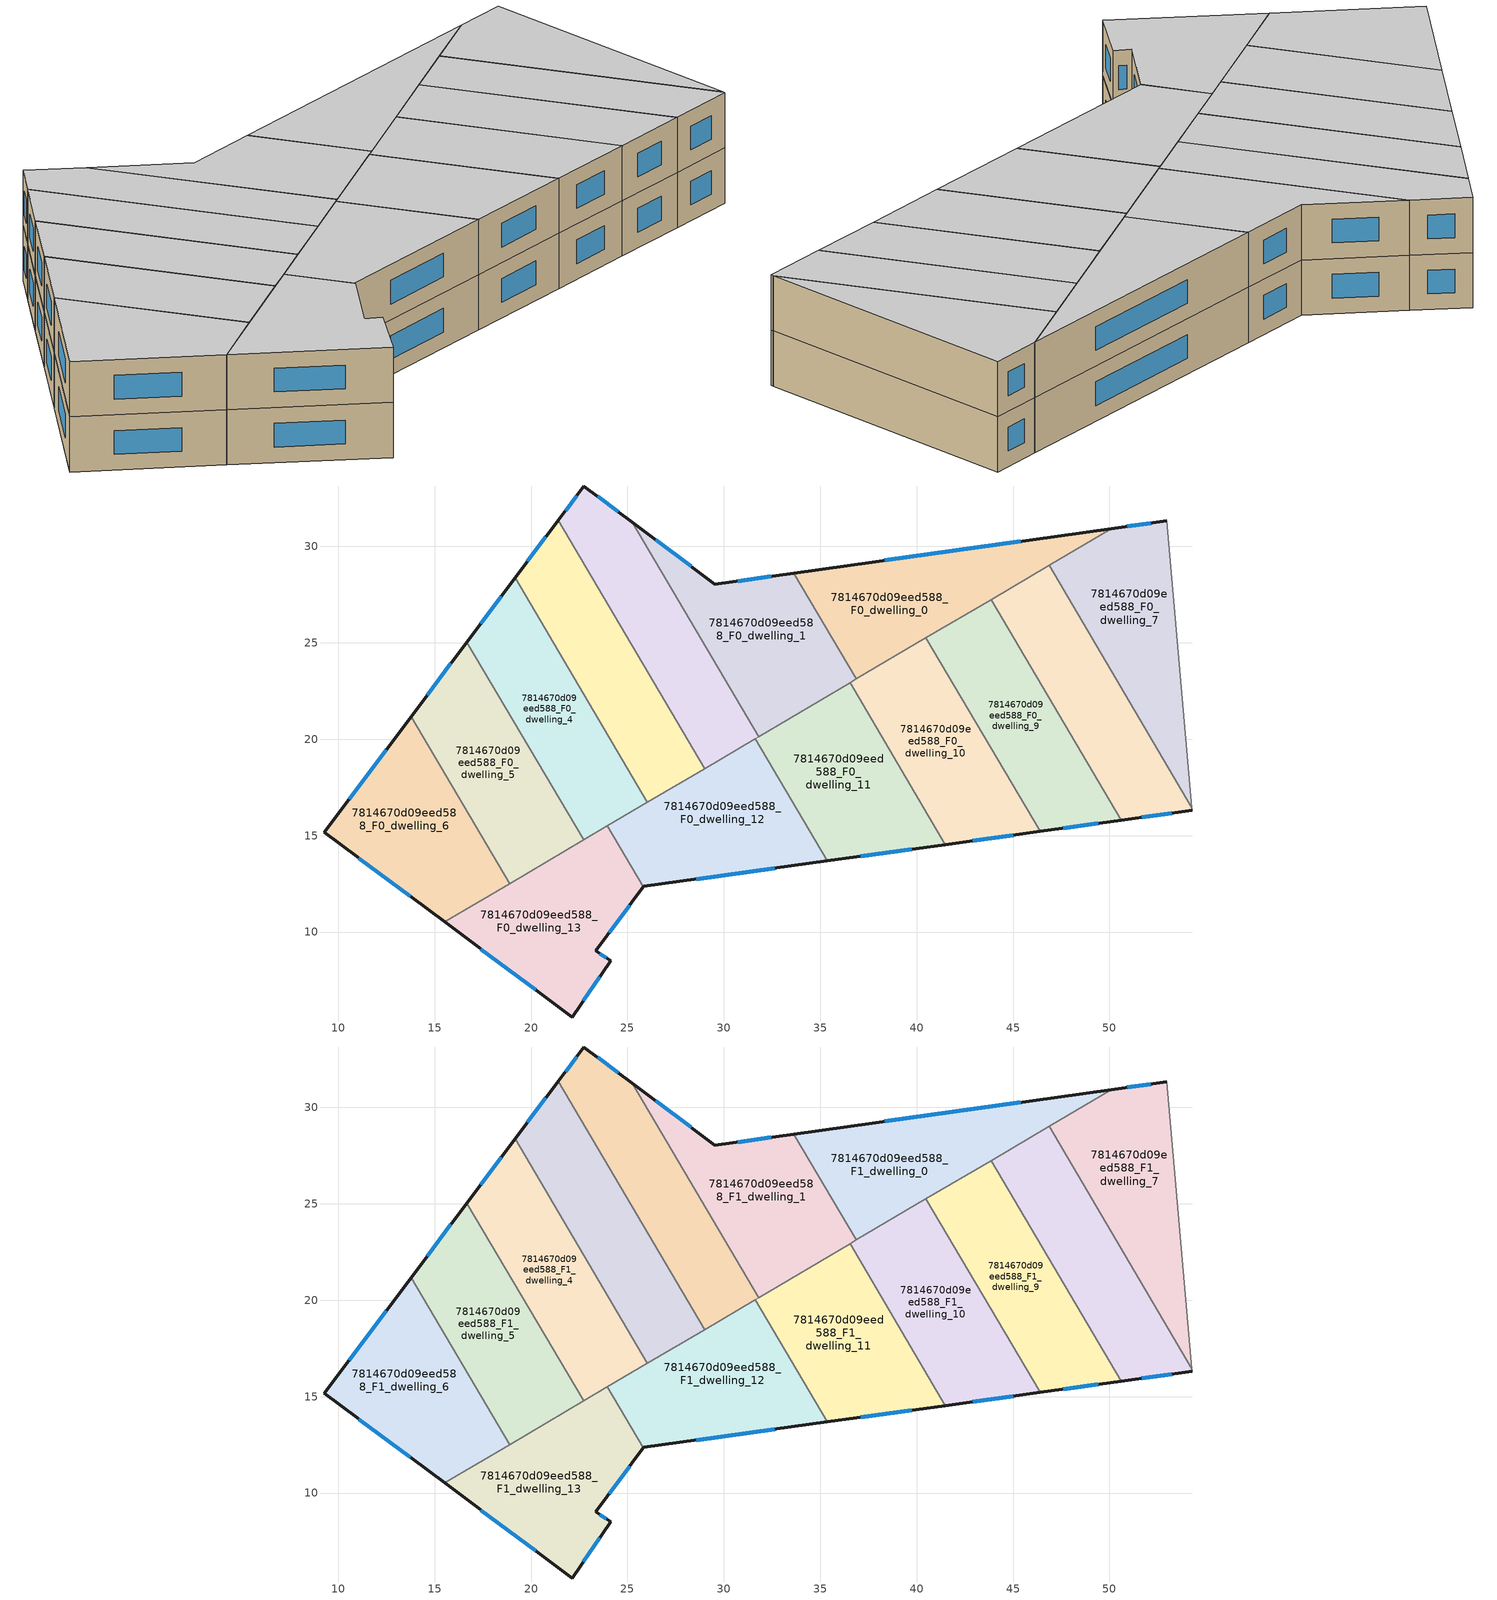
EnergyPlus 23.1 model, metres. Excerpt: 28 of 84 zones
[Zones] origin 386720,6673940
7814670d09eed588_F0_dwelling_0
 floor ground (EU_floor_Construction): 50.09,30.92 36.88,23.12 33.64,28.62 z0
 wall outside (EU_wall_Construction): 50.09,30.92 33.64,28.62 z0:3
 wall to 7814670d09eed588_F0_dwelling_1 (EU_wall_Construction): 33.64,28.62 36.88,23.12 z0:3
 wall to 7814670d09eed588_F0_dwelling_10 (EU_wall_Construction): 36.88,23.12 40.48,25.25 z0:3
 wall to 7814670d09eed588_F0_dwelling_7 (EU_wall_Construction): 46.87,29.02 50.09,30.92 z0:3
 wall to 7814670d09eed588_F0_dwelling_8 (EU_wall_Construction): 43.86,27.25 46.87,29.02 z0:3
 wall to 7814670d09eed588_F0_dwelling_9 (EU_wall_Construction): 40.48,25.25 43.86,27.25 z0:3
 window (EU_Window_Construction): 45.39,30.26 38.34,29.27 z0.86:2.14
7814670d09eed588_F0_dwelling_1
 floor ground (EU_floor_Construction): 33.64,28.62 36.88,23.12 31.81,20.14 25.25,31.25 29.54,28.04 z0
 wall outside (EU_wall_Construction): 33.64,28.62 29.54,28.04 25.25,31.25 z0:3
 wall to 7814670d09eed588_F0_dwelling_2 (EU_wall_Construction): 25.25,31.25 31.81,20.14 z0:3
 wall to 7814670d09eed588_F0_dwelling_11 (EU_wall_Construction): 31.81,20.14 36.54,22.93 z0:3
 wall to 7814670d09eed588_F0_dwelling_10 (EU_wall_Construction): 36.55,22.93 36.88,23.12 z0:3
 window (EU_Window_Construction): 28.32,28.96 26.48,30.34 / 32.47,28.45 30.71,28.21 z0.86:2.14
7814670d09eed588_F0_dwelling_10
 floor ground (EU_floor_Construction): 40.48,25.25 46.4,15.22 41.49,14.54 36.54,22.93 z0
 wall outside (EU_wall_Construction): 41.49,14.54 46.4,15.22 z0:3
 wall to 7814670d09eed588_F0_dwelling_11 (EU_wall_Construction): 36.54,22.93 41.49,14.54 z0:3
 wall to 7814670d09eed588_F0_dwelling_9 (EU_wall_Construction): 46.4,15.22 40.48,25.25 z0:3
 window (EU_Window_Construction): 42.9,14.73 45,15.02 z0.86:2.14
7814670d09eed588_F0_dwelling_11
 floor ground (EU_floor_Construction): 36.54,22.93 41.49,14.54 35.36,13.69 31.62,20.02 z0
 wall outside (EU_wall_Construction): 35.36,13.69 41.49,14.54 z0:3
 wall to 7814670d09eed588_F0_dwelling_12 (EU_wall_Construction): 31.62,20.02 35.36,13.69 z0:3
 wall to 7814670d09eed588_F0_dwelling_2 (EU_wall_Construction): 31.81,20.14 31.62,20.02 z0:3
 window (EU_Window_Construction): 37.11,13.93 39.74,14.3 z0.86:2.14
7814670d09eed588_F0_dwelling_12
 floor ground (EU_floor_Construction): 31.62,20.02 35.36,13.69 25.86,12.37 25.83,12.34 23.96,15.51 z0
 wall outside (EU_wall_Construction): 25.83,12.34 25.86,12.37 35.36,13.69 z0:3
 wall to 7814670d09eed588_F0_dwelling_13 (EU_wall_Construction): 23.96,15.51 25.83,12.34 z0:3
 wall to 7814670d09eed588_F0_dwelling_3 (EU_wall_Construction): 29,18.48 26.04,16.73 z0:3
 wall to 7814670d09eed588_F0_dwelling_2 (EU_wall_Construction): 31.62,20.02 29,18.48 z0:3
 wall to 7814670d09eed588_F0_dwelling_4 (EU_wall_Construction): 26.04,16.73 23.96,15.51 z0:3
 window (EU_Window_Construction): 28.57,12.75 32.64,13.31 z0.86:2.14
7814670d09eed588_F0_dwelling_13
 floor ground (EU_floor_Construction): 23.96,15.51 25.83,12.34 23.35,9.02 24.13,8.52 22.14,5.59 15.51,10.52 z0
 wall outside (EU_wall_Construction): 15.51,10.52 22.14,5.59 24.13,8.52 23.35,9.02 25.83,12.34 z0:3
 wall to 7814670d09eed588_F0_dwelling_5 (EU_wall_Construction): 22.73,14.78 18.89,12.52 z0:3
 wall to 7814670d09eed588_F0_dwelling_6 (EU_wall_Construction): 18.89,12.52 15.51,10.52 z0:3
 wall to 7814670d09eed588_F0_dwelling_4 (EU_wall_Construction): 23.96,15.51 22.73,14.78 z0:3
 window (EU_Window_Construction): 24.06,9.97 25.12,11.39 / 23.91,8.66 23.57,8.88 / 22.71,6.43 23.56,7.69 / 17.41,9.11 20.24,7 z0.86:2.14
7814670d09eed588_F0_dwelling_2
 floor ground (EU_floor_Construction): 25.25,31.25 31.81,20.14 29,18.48 21.41,31.35 22.74,33.13 z0
 wall outside (EU_wall_Construction): 25.25,31.25 22.74,33.13 21.41,31.35 z0:3
 wall to 7814670d09eed588_F0_dwelling_3 (EU_wall_Construction): 21.41,31.35 29,18.48 z0:3
 window (EU_Window_Construction): 22.36,32.62 21.79,31.86 / 24.53,31.79 23.46,32.6 z0.86:2.14
7814670d09eed588_F0_dwelling_3
 floor ground (EU_floor_Construction): 21.41,31.35 29,18.48 26.04,16.73 19.17,28.37 z0
 wall outside (EU_wall_Construction): 21.41,31.35 19.17,28.37 z0:3
 wall to 7814670d09eed588_F0_dwelling_4 (EU_wall_Construction): 19.17,28.37 26.04,16.73 z0:3
 window (EU_Window_Construction): 20.77,30.5 19.81,29.22 z0.86:2.14
7814670d09eed588_F0_dwelling_4
 floor ground (EU_floor_Construction): 19.17,28.37 26.04,16.73 22.73,14.78 16.68,25.04 z0
 wall outside (EU_wall_Construction): 19.17,28.37 16.68,25.04 z0:3
 wall to 7814670d09eed588_F0_dwelling_5 (EU_wall_Construction): 16.68,25.04 22.73,14.78 z0:3
 window (EU_Window_Construction): 18.46,27.42 17.39,25.99 z0.86:2.14
7814670d09eed588_F0_dwelling_5
 floor ground (EU_floor_Construction): 16.68,25.04 22.73,14.78 18.89,12.52 13.78,21.18 z0
 wall outside (EU_wall_Construction): 16.68,25.04 13.78,21.18 z0:3
 wall to 7814670d09eed588_F0_dwelling_6 (EU_wall_Construction): 13.78,21.18 18.89,12.52 z0:3
 window (EU_Window_Construction): 15.85,23.93 14.61,22.28 z0.86:2.14
7814670d09eed588_F0_dwelling_6
 floor ground (EU_floor_Construction): 13.78,21.18 18.89,12.52 15.51,10.52 9.28,15.17 z0
 wall outside (EU_wall_Construction): 13.78,21.18 9.28,15.17 15.51,10.52 z0:3
 window (EU_Window_Construction): 11.06,13.84 13.73,11.85 / 12.5,19.46 10.57,16.88 z0.86:2.14
7814670d09eed588_F0_dwelling_7
 floor ground (EU_floor_Construction): 52.96,31.32 54.28,16.45 46.87,29.02 50.09,30.92 z0
 wall outside (EU_wall_Construction): 52.96,31.32 50.09,30.92 z0:3
 wall to 7814670d09eed588_F0_dwelling_8 (EU_wall_Construction): 46.87,29.02 54.28,16.45 z0:3
 wall adiabatic (EU_wall_Construction): 54.28,16.45 52.96,31.32 z0:3
 window (EU_Window_Construction): 52.14,31.21 50.91,31.04 z0.86:2.14
7814670d09eed588_F0_dwelling_8
 floor ground (EU_floor_Construction): 46.87,29.02 54.28,16.45 54.29,16.31 50.61,15.8 43.86,27.25 z0
 wall outside (EU_wall_Construction): 50.61,15.8 54.29,16.31 z0:3
 wall to 7814670d09eed588_F0_dwelling_9 (EU_wall_Construction): 43.86,27.25 50.61,15.8 z0:3
 wall adiabatic (EU_wall_Construction): 54.29,16.31 54.28,16.45 z0:3
 window (EU_Window_Construction): 51.66,15.95 53.24,16.17 z0.86:2.14
7814670d09eed588_F0_dwelling_9
 floor ground (EU_floor_Construction): 43.86,27.25 50.61,15.8 46.4,15.22 40.48,25.25 z0
 wall outside (EU_wall_Construction): 46.4,15.22 50.61,15.8 z0:3
 window (EU_Window_Construction): 47.6,15.39 49.41,15.64 z0.86:2.14
7814670d09eed588_F1_dwelling_0
 floor to 7814670d09eed588_F0_dwelling_0 (EU_floor_Construction): 50.09,30.92 36.88,23.12 33.64,28.62 z3
 wall outside (EU_wall_Construction): 50.09,30.92 33.64,28.62 z3:6
 wall to 7814670d09eed588_F1_dwelling_1 (EU_wall_Construction): 33.64,28.62 36.88,23.12 z3:6
 wall to 7814670d09eed588_F1_dwelling_10 (EU_wall_Construction): 36.88,23.12 40.48,25.25 z3:6
 wall to 7814670d09eed588_F1_dwelling_7 (EU_wall_Construction): 46.87,29.02 50.09,30.92 z3:6
 wall to 7814670d09eed588_F1_dwelling_8 (EU_wall_Construction): 43.86,27.25 46.87,29.02 z3:6
 wall to 7814670d09eed588_F1_dwelling_9 (EU_wall_Construction): 40.48,25.25 43.86,27.25 z3:6
 window (EU_Window_Construction): 45.39,30.26 38.34,29.27 z3.86:5.14
 ceiling to 7814670d09eed588_F2_dwelling_0 (EU_floor_Construction): 50.09,30.92 33.64,28.62 36.88,23.12 z6
7814670d09eed588_F1_dwelling_1
 floor to 7814670d09eed588_F0_dwelling_1 (EU_floor_Construction): 33.64,28.62 36.88,23.12 31.81,20.14 25.25,31.25 29.54,28.04 z3
 wall outside (EU_wall_Construction): 33.64,28.62 29.54,28.04 25.25,31.25 z3:6
 wall to 7814670d09eed588_F1_dwelling_2 (EU_wall_Construction): 25.25,31.25 31.81,20.14 z3:6
 wall to 7814670d09eed588_F1_dwelling_11 (EU_wall_Construction): 31.81,20.14 36.54,22.93 z3:6
 wall to 7814670d09eed588_F1_dwelling_10 (EU_wall_Construction): 36.55,22.93 36.88,23.12 z3:6
 window (EU_Window_Construction): 28.32,28.96 26.48,30.34 / 32.47,28.45 30.71,28.21 z3.86:5.14
 ceiling to 7814670d09eed588_F2_dwelling_1 (EU_floor_Construction): 36.88,23.12 33.64,28.62 29.54,28.04 25.25,31.25 31.81,20.14 z6
7814670d09eed588_F1_dwelling_10
 floor to 7814670d09eed588_F0_dwelling_10 (EU_floor_Construction): 40.48,25.25 46.4,15.22 41.49,14.54 36.54,22.93 z3
 wall outside (EU_wall_Construction): 41.49,14.54 46.4,15.22 z3:6
 wall to 7814670d09eed588_F1_dwelling_11 (EU_wall_Construction): 36.54,22.93 41.49,14.54 z3:6
 wall to 7814670d09eed588_F1_dwelling_9 (EU_wall_Construction): 46.4,15.22 40.48,25.25 z3:6
 window (EU_Window_Construction): 42.9,14.73 45,15.02 z3.86:5.14
 ceiling to 7814670d09eed588_F2_dwelling_10 (EU_floor_Construction): 46.4,15.22 40.48,25.25 36.54,22.93 41.49,14.54 z6
7814670d09eed588_F1_dwelling_11
 floor to 7814670d09eed588_F0_dwelling_11 (EU_floor_Construction): 36.54,22.93 41.49,14.54 35.36,13.69 31.62,20.02 z3
 wall outside (EU_wall_Construction): 35.36,13.69 41.49,14.54 z3:6
 wall to 7814670d09eed588_F1_dwelling_12 (EU_wall_Construction): 31.62,20.02 35.36,13.69 z3:6
 wall to 7814670d09eed588_F1_dwelling_2 (EU_wall_Construction): 31.81,20.14 31.62,20.02 z3:6
 window (EU_Window_Construction): 37.11,13.93 39.74,14.3 z3.86:5.14
 ceiling to 7814670d09eed588_F2_dwelling_11 (EU_floor_Construction): 41.49,14.54 36.54,22.93 31.62,20.02 35.36,13.69 z6
7814670d09eed588_F1_dwelling_12
 floor to 7814670d09eed588_F0_dwelling_12 (EU_floor_Construction): 31.62,20.02 35.36,13.69 25.86,12.37 25.83,12.34 23.96,15.51 z3
 wall outside (EU_wall_Construction): 25.83,12.34 25.86,12.37 35.36,13.69 z3:6
 wall to 7814670d09eed588_F1_dwelling_13 (EU_wall_Construction): 23.96,15.51 25.83,12.34 z3:6
 wall to 7814670d09eed588_F1_dwelling_3 (EU_wall_Construction): 29,18.48 26.04,16.73 z3:6
 wall to 7814670d09eed588_F1_dwelling_2 (EU_wall_Construction): 31.62,20.02 29,18.48 z3:6
 wall to 7814670d09eed588_F1_dwelling_4 (EU_wall_Construction): 26.04,16.73 23.96,15.51 z3:6
 window (EU_Window_Construction): 28.57,12.75 32.64,13.31 z3.86:5.14
 ceiling to 7814670d09eed588_F2_dwelling_12 (EU_floor_Construction): 35.36,13.69 31.62,20.02 23.96,15.51 25.83,12.34 25.86,12.37 z6
7814670d09eed588_F1_dwelling_13
 floor to 7814670d09eed588_F0_dwelling_13 (EU_floor_Construction): 23.96,15.51 25.83,12.34 23.35,9.02 24.13,8.52 22.14,5.59 15.51,10.52 z3
 wall outside (EU_wall_Construction): 15.51,10.52 22.14,5.59 24.13,8.52 23.35,9.02 25.83,12.34 z3:6
 wall to 7814670d09eed588_F1_dwelling_5 (EU_wall_Construction): 22.73,14.78 18.89,12.52 z3:6
 wall to 7814670d09eed588_F1_dwelling_6 (EU_wall_Construction): 18.89,12.52 15.51,10.52 z3:6
 wall to 7814670d09eed588_F1_dwelling_4 (EU_wall_Construction): 23.96,15.51 22.73,14.78 z3:6
 window (EU_Window_Construction): 24.06,9.97 25.12,11.39 / 23.91,8.66 23.57,8.88 / 22.71,6.43 23.56,7.69 / 17.41,9.11 20.24,7 z3.86:5.14
 ceiling to 7814670d09eed588_F2_dwelling_13 (EU_floor_Construction): 24.13,8.52 23.35,9.02 25.83,12.34 23.96,15.51 15.51,10.52 22.14,5.59 z6
7814670d09eed588_F1_dwelling_2
 floor to 7814670d09eed588_F0_dwelling_2 (EU_floor_Construction): 25.25,31.25 31.81,20.14 29,18.48 21.41,31.35 22.74,33.13 z3
 wall outside (EU_wall_Construction): 25.25,31.25 22.74,33.13 21.41,31.35 z3:6
 wall to 7814670d09eed588_F1_dwelling_3 (EU_wall_Construction): 21.41,31.35 29,18.48 z3:6
 window (EU_Window_Construction): 22.36,32.62 21.79,31.86 / 24.53,31.79 23.46,32.6 z3.86:5.14
 ceiling to 7814670d09eed588_F2_dwelling_2 (EU_floor_Construction): 31.81,20.14 25.25,31.25 22.74,33.13 21.41,31.35 29,18.48 z6
7814670d09eed588_F1_dwelling_3
 floor to 7814670d09eed588_F0_dwelling_3 (EU_floor_Construction): 21.41,31.35 29,18.48 26.04,16.73 19.17,28.37 z3
 wall outside (EU_wall_Construction): 21.41,31.35 19.17,28.37 z3:6
 wall to 7814670d09eed588_F1_dwelling_4 (EU_wall_Construction): 19.17,28.37 26.04,16.73 z3:6
 window (EU_Window_Construction): 20.77,30.5 19.81,29.22 z3.86:5.14
 ceiling to 7814670d09eed588_F2_dwelling_3 (EU_floor_Construction): 29,18.48 21.41,31.35 19.17,28.37 26.04,16.73 z6
7814670d09eed588_F1_dwelling_4
 floor to 7814670d09eed588_F0_dwelling_4 (EU_floor_Construction): 19.17,28.37 26.04,16.73 22.73,14.78 16.68,25.04 z3
 wall outside (EU_wall_Construction): 19.17,28.37 16.68,25.04 z3:6
 wall to 7814670d09eed588_F1_dwelling_5 (EU_wall_Construction): 16.68,25.04 22.73,14.78 z3:6
 window (EU_Window_Construction): 18.46,27.42 17.39,25.99 z3.86:5.14
 ceiling to 7814670d09eed588_F2_dwelling_4 (EU_floor_Construction): 26.04,16.73 19.17,28.37 16.68,25.04 22.73,14.78 z6
7814670d09eed588_F1_dwelling_5
 floor to 7814670d09eed588_F0_dwelling_5 (EU_floor_Construction): 16.68,25.04 22.73,14.78 18.89,12.52 13.78,21.18 z3
 wall outside (EU_wall_Construction): 16.68,25.04 13.78,21.18 z3:6
 wall to 7814670d09eed588_F1_dwelling_6 (EU_wall_Construction): 13.78,21.18 18.89,12.52 z3:6
 window (EU_Window_Construction): 15.85,23.93 14.61,22.28 z3.86:5.14
 ceiling to 7814670d09eed588_F2_dwelling_5 (EU_floor_Construction): 22.73,14.78 16.68,25.04 13.78,21.18 18.89,12.52 z6
7814670d09eed588_F1_dwelling_6
 floor to 7814670d09eed588_F0_dwelling_6 (EU_floor_Construction): 13.78,21.18 18.89,12.52 15.51,10.52 9.28,15.17 z3
 wall outside (EU_wall_Construction): 13.78,21.18 9.28,15.17 15.51,10.52 z3:6
 window (EU_Window_Construction): 11.06,13.84 13.73,11.85 / 12.5,19.46 10.57,16.88 z3.86:5.14
 ceiling to 7814670d09eed588_F2_dwelling_6 (EU_floor_Construction): 18.89,12.52 13.78,21.18 9.28,15.17 15.51,10.52 z6
7814670d09eed588_F1_dwelling_7
 floor to 7814670d09eed588_F0_dwelling_7 (EU_floor_Construction): 52.96,31.32 54.28,16.45 46.87,29.02 50.09,30.92 z3
 wall outside (EU_wall_Construction): 52.96,31.32 50.09,30.92 z3:6
 wall to 7814670d09eed588_F1_dwelling_8 (EU_wall_Construction): 46.87,29.02 54.28,16.45 z3:6
 wall adiabatic (EU_wall_Construction): 54.28,16.45 52.96,31.32 z3:6
 window (EU_Window_Construction): 52.14,31.21 50.91,31.04 z3.86:5.14
 ceiling to 7814670d09eed588_F2_dwelling_7 (EU_floor_Construction): 54.28,16.45 52.96,31.32 50.09,30.92 46.87,29.02 z6
7814670d09eed588_F1_dwelling_8
 floor to 7814670d09eed588_F0_dwelling_8 (EU_floor_Construction): 46.87,29.02 54.28,16.45 54.29,16.31 50.61,15.8 43.86,27.25 z3
 wall outside (EU_wall_Construction): 50.61,15.8 54.29,16.31 z3:6
 wall to 7814670d09eed588_F1_dwelling_9 (EU_wall_Construction): 43.86,27.25 50.61,15.8 z3:6
 wall adiabatic (EU_wall_Construction): 54.29,16.31 54.28,16.45 z3:6
 window (EU_Window_Construction): 51.66,15.95 53.24,16.17 z3.86:5.14
 ceiling to 7814670d09eed588_F2_dwelling_8 (EU_floor_Construction): 54.29,16.31 54.28,16.45 46.87,29.02 43.86,27.25 50.61,15.8 z6
7814670d09eed588_F1_dwelling_9
 floor to 7814670d09eed588_F0_dwelling_9 (EU_floor_Construction): 43.86,27.25 50.61,15.8 46.4,15.22 40.48,25.25 z3
 wall outside (EU_wall_Construction): 46.4,15.22 50.61,15.8 z3:6
 window (EU_Window_Construction): 47.6,15.39 49.41,15.64 z3.86:5.14
 ceiling to 7814670d09eed588_F2_dwelling_9 (EU_floor_Construction): 50.61,15.8 43.86,27.25 40.48,25.25 46.4,15.22 z6
[Building]
EU S2 Campaign: North Axis=0; Terrain=City; Solar Distribution=FullExterior
[Site:Location]
Helsinki-Vantaa.AP: Latitude=60.317; Longitude=24.963; Time Zone=2; Elevation=54.6
[SizingPeriod:WeatherFileDays]
AnnualSizingPeriod: Begin Month=1; Begin Day of Month=1; End Month=12; End Day of Month=31; Day of Week for Start Day=Monday; Use Weather File Daylight Saving Period=No; Use Weather File Rain and Snow Indicators=No
[MATERIAL]
EU_InternalMass_Material: Roughness=MediumRough; Thickness=0.1; Conductivity=1; Density=1800; Specific Heat=900; Thermal Absorptance=0.9; Solar Absorptance=0.7; Visible Absorptance=0.7
[MATERIAL:NOMASS] Roughness=MediumRough; Thermal Absorptance=0.9; Solar Absorptance=0.7; Visible Absorptance=0.7
Name | Thermal Resistance
EU_wall_NoMass | 1.10183
EU_floor_NoMass | 1.70606
[WINDOWMATERIAL:SIMPLEGLAZINGSYSTEM]
EU_Window_SimpleGlazing: UFactor=3.11035; Solar Heat Gain Coefficient=0.8; Visible Transmittance=0.8
[CONSTRUCTION]
EU_wall_Construction: EU_wall_NoMass
EU_floor_Construction: EU_floor_NoMass
EU_Window_Construction: EU_Window_SimpleGlazing
EU_InternalMass_Construction: EU_InternalMass_Material
[ZONE] Type=1; Multiplier=1; Ceiling Height=autocalculate; Floor Area=autocalculate; Part of Total Floor Area=Yes
Name | Volume
7814670d09eed588_F0_dwelling_0; 7814670d09eed588_F1_dwelling_0; 7814670d09eed588_F0_dwelling_3; 7814670d09eed588_F1_dwelling_3; 7814670d09eed588_F0_dwelling_7; 7814670d09eed588_F1_dwelling_7; 7814670d09eed588_F0_dwelling_9; 7814670d09eed588_F1_dwelling_9 | 146.71
7814670d09eed588_F0_dwelling_1; 7814670d09eed588_F1_dwelling_1 | 146.712
7814670d09eed588_F0_dwelling_10; 7814670d09eed588_F1_dwelling_10 | 146.72
7814670d09eed588_F0_dwelling_11; 7814670d09eed588_F1_dwelling_11; 7814670d09eed588_F0_dwelling_12; 7814670d09eed588_F1_dwelling_12 | 146.706
7814670d09eed588_F0_dwelling_13; 7814670d09eed588_F1_dwelling_13 | 146.698
7814670d09eed588_F0_dwelling_2; 7814670d09eed588_F1_dwelling_2 | 146.734
7814670d09eed588_F0_dwelling_4; 7814670d09eed588_F1_dwelling_4 | 146.689
7814670d09eed588_F0_dwelling_5; 7814670d09eed588_F1_dwelling_5 | 146.711
7814670d09eed588_F0_dwelling_6; 7814670d09eed588_F1_dwelling_6 | 146.733
7814670d09eed588_F0_dwelling_8; 7814670d09eed588_F1_dwelling_8 | 146.687
[INTERNALMASS] Construction=EU_InternalMass_Construction
Name | Zone or ZoneList | Surface Area
7814670d09eed588_F0_dwelling_0_EU_InternalMass | 7814670d09eed588_F0_dwelling_0 | 48.9035
7814670d09eed588_F0_dwelling_1_EU_InternalMass | 7814670d09eed588_F0_dwelling_1 | 48.9041
7814670d09eed588_F0_dwelling_2_EU_InternalMass | 7814670d09eed588_F0_dwelling_2 | 48.9112
7814670d09eed588_F0_dwelling_3_EU_InternalMass | 7814670d09eed588_F0_dwelling_3 | 48.9034
7814670d09eed588_F0_dwelling_4_EU_InternalMass | 7814670d09eed588_F0_dwelling_4 | 48.8963
7814670d09eed588_F0_dwelling_5_EU_InternalMass | 7814670d09eed588_F0_dwelling_5 | 48.9037
7814670d09eed588_F0_dwelling_6_EU_InternalMass | 7814670d09eed588_F0_dwelling_6 | 48.9109
7814670d09eed588_F0_dwelling_7_EU_InternalMass | 7814670d09eed588_F0_dwelling_7 | 48.9032
7814670d09eed588_F0_dwelling_8_EU_InternalMass | 7814670d09eed588_F0_dwelling_8 | 48.8957
7814670d09eed588_F0_dwelling_9_EU_InternalMass | 7814670d09eed588_F0_dwelling_9 | 48.9032
7814670d09eed588_F0_dwelling_10_EU_InternalMass | 7814670d09eed588_F0_dwelling_10 | 48.9065
7814670d09eed588_F0_dwelling_11_EU_InternalMass | 7814670d09eed588_F0_dwelling_11 | 48.9019
7814670d09eed588_F0_dwelling_12_EU_InternalMass | 7814670d09eed588_F0_dwelling_12 | 48.9023
7814670d09eed588_F0_dwelling_13_EU_InternalMass | 7814670d09eed588_F0_dwelling_13 | 48.8988
7814670d09eed588_F1_dwelling_0_EU_InternalMass | 7814670d09eed588_F1_dwelling_0 | 48.9035
7814670d09eed588_F1_dwelling_1_EU_InternalMass | 7814670d09eed588_F1_dwelling_1 | 48.9041
7814670d09eed588_F1_dwelling_2_EU_InternalMass | 7814670d09eed588_F1_dwelling_2 | 48.9112
7814670d09eed588_F1_dwelling_3_EU_InternalMass | 7814670d09eed588_F1_dwelling_3 | 48.9034
7814670d09eed588_F1_dwelling_4_EU_InternalMass | 7814670d09eed588_F1_dwelling_4 | 48.8963
7814670d09eed588_F1_dwelling_5_EU_InternalMass | 7814670d09eed588_F1_dwelling_5 | 48.9037
7814670d09eed588_F1_dwelling_6_EU_InternalMass | 7814670d09eed588_F1_dwelling_6 | 48.9109
7814670d09eed588_F1_dwelling_7_EU_InternalMass | 7814670d09eed588_F1_dwelling_7 | 48.9032
7814670d09eed588_F1_dwelling_8_EU_InternalMass | 7814670d09eed588_F1_dwelling_8 | 48.8957
7814670d09eed588_F1_dwelling_9_EU_InternalMass | 7814670d09eed588_F1_dwelling_9 | 48.9032
7814670d09eed588_F1_dwelling_10_EU_InternalMass | 7814670d09eed588_F1_dwelling_10 | 48.9065
7814670d09eed588_F1_dwelling_11_EU_InternalMass | 7814670d09eed588_F1_dwelling_11 | 48.9019
7814670d09eed588_F1_dwelling_12_EU_InternalMass | 7814670d09eed588_F1_dwelling_12 | 48.9023
7814670d09eed588_F1_dwelling_13_EU_InternalMass | 7814670d09eed588_F1_dwelling_13 | 48.8988
[OTHEREQUIPMENT] Fuel Type=Electricity; Design Level Calculation Method=Watts/Area; Power per Zone Floor Area=1; Fraction Latent=0; Fraction Radiant=0; Fraction Lost=0; Carbon Dioxide Generation Rate=0; EndUse Subcategory=EU_Step8_InternalGains
Name | Zone or ZoneList or Space or SpaceList | Schedule
EU_Step8_InternalGain_7814670d09eed588_F0_dwelling_0_f000 | 7814670d09eed588_F0_dwelling_0 | EU_Step8_GainSchedule_7814670d09eed588_F0_dwelling_0_f000
EU_Step8_InternalGain_7814670d09eed588_F0_dwelling_1_f000 | 7814670d09eed588_F0_dwelling_1 | EU_Step8_GainSchedule_7814670d09eed588_F0_dwelling_1_f000
EU_Step8_InternalGain_7814670d09eed588_F0_dwelling_2_f000 | 7814670d09eed588_F0_dwelling_2 | EU_Step8_GainSchedule_7814670d09eed588_F0_dwelling_2_f000
EU_Step8_InternalGain_7814670d09eed588_F0_dwelling_3_f000 | 7814670d09eed588_F0_dwelling_3 | EU_Step8_GainSchedule_7814670d09eed588_F0_dwelling_3_f000
EU_Step8_InternalGain_7814670d09eed588_F0_dwelling_4_f000 | 7814670d09eed588_F0_dwelling_4 | EU_Step8_GainSchedule_7814670d09eed588_F0_dwelling_4_f000
EU_Step8_InternalGain_7814670d09eed588_F0_dwelling_5_f000 | 7814670d09eed588_F0_dwelling_5 | EU_Step8_GainSchedule_7814670d09eed588_F0_dwelling_5_f000
EU_Step8_InternalGain_7814670d09eed588_F0_dwelling_6_f000 | 7814670d09eed588_F0_dwelling_6 | EU_Step8_GainSchedule_7814670d09eed588_F0_dwelling_6_f000
EU_Step8_InternalGain_7814670d09eed588_F0_dwelling_7_f000 | 7814670d09eed588_F0_dwelling_7 | EU_Step8_GainSchedule_7814670d09eed588_F0_dwelling_7_f000
EU_Step8_InternalGain_7814670d09eed588_F0_dwelling_8_f000 | 7814670d09eed588_F0_dwelling_8 | EU_Step8_GainSchedule_7814670d09eed588_F0_dwelling_8_f000
EU_Step8_InternalGain_7814670d09eed588_F0_dwelling_9_f000 | 7814670d09eed588_F0_dwelling_9 | EU_Step8_GainSchedule_7814670d09eed588_F0_dwelling_9_f000
EU_Step8_InternalGain_7814670d09eed588_F0_dwelling_10_f000 | 7814670d09eed588_F0_dwelling_10 | EU_Step8_GainSchedule_7814670d09eed588_F0_dwelling_10_f000
EU_Step8_InternalGain_7814670d09eed588_F0_dwelling_11_f000 | 7814670d09eed588_F0_dwelling_11 | EU_Step8_GainSchedule_7814670d09eed588_F0_dwelling_11_f000
EU_Step8_InternalGain_7814670d09eed588_F0_dwelling_12_f000 | 7814670d09eed588_F0_dwelling_12 | EU_Step8_GainSchedule_7814670d09eed588_F0_dwelling_12_f000
EU_Step8_InternalGain_7814670d09eed588_F0_dwelling_13_f000 | 7814670d09eed588_F0_dwelling_13 | EU_Step8_GainSchedule_7814670d09eed588_F0_dwelling_13_f000
EU_Step8_InternalGain_7814670d09eed588_F1_dwelling_0_f000 | 7814670d09eed588_F1_dwelling_0 | EU_Step8_GainSchedule_7814670d09eed588_F1_dwelling_0_f000
EU_Step8_InternalGain_7814670d09eed588_F1_dwelling_1_f000 | 7814670d09eed588_F1_dwelling_1 | EU_Step8_GainSchedule_7814670d09eed588_F1_dwelling_1_f000
EU_Step8_InternalGain_7814670d09eed588_F1_dwelling_2_f000 | 7814670d09eed588_F1_dwelling_2 | EU_Step8_GainSchedule_7814670d09eed588_F1_dwelling_2_f000
EU_Step8_InternalGain_7814670d09eed588_F1_dwelling_3_f000 | 7814670d09eed588_F1_dwelling_3 | EU_Step8_GainSchedule_7814670d09eed588_F1_dwelling_3_f000
EU_Step8_InternalGain_7814670d09eed588_F1_dwelling_4_f000 | 7814670d09eed588_F1_dwelling_4 | EU_Step8_GainSchedule_7814670d09eed588_F1_dwelling_4_f000
EU_Step8_InternalGain_7814670d09eed588_F1_dwelling_5_f000 | 7814670d09eed588_F1_dwelling_5 | EU_Step8_GainSchedule_7814670d09eed588_F1_dwelling_5_f000
EU_Step8_InternalGain_7814670d09eed588_F1_dwelling_6_f000 | 7814670d09eed588_F1_dwelling_6 | EU_Step8_GainSchedule_7814670d09eed588_F1_dwelling_6_f000
EU_Step8_InternalGain_7814670d09eed588_F1_dwelling_7_f000 | 7814670d09eed588_F1_dwelling_7 | EU_Step8_GainSchedule_7814670d09eed588_F1_dwelling_7_f000
EU_Step8_InternalGain_7814670d09eed588_F1_dwelling_8_f000 | 7814670d09eed588_F1_dwelling_8 | EU_Step8_GainSchedule_7814670d09eed588_F1_dwelling_8_f000
EU_Step8_InternalGain_7814670d09eed588_F1_dwelling_9_f000 | 7814670d09eed588_F1_dwelling_9 | EU_Step8_GainSchedule_7814670d09eed588_F1_dwelling_9_f000
EU_Step8_InternalGain_7814670d09eed588_F1_dwelling_10_f000 | 7814670d09eed588_F1_dwelling_10 | EU_Step8_GainSchedule_7814670d09eed588_F1_dwelling_10_f000
EU_Step8_InternalGain_7814670d09eed588_F1_dwelling_11_f000 | 7814670d09eed588_F1_dwelling_11 | EU_Step8_GainSchedule_7814670d09eed588_F1_dwelling_11_f000
EU_Step8_InternalGain_7814670d09eed588_F1_dwelling_12_f000 | 7814670d09eed588_F1_dwelling_12 | EU_Step8_GainSchedule_7814670d09eed588_F1_dwelling_12_f000
EU_Step8_InternalGain_7814670d09eed588_F1_dwelling_13_f000 | 7814670d09eed588_F1_dwelling_13 | EU_Step8_GainSchedule_7814670d09eed588_F1_dwelling_13_f000
[ZONEVENTILATION:DESIGNFLOWRATE] Schedule=EU_AlwaysOn; Design Flow Rate Calculation Method=AirChanges/Hour; Air Changes per Hour=0.756316; Ventilation Type=Natural; Fan Pressure Rise=0; Fan Total Efficiency=1; Constant Term Coefficient=1; Temperature Term Coefficient=0; Velocity Term Coefficient=0; Velocity Squared Term Coefficient=0; Minimum Indoor Temperature=-100; Maximum Indoor Temperature=100; Delta Temperature=-100; Minimum Outdoor Temperature=-100; Maximum Outdoor Temperature=100; Maximum Wind Speed=40
Name | Zone or ZoneList or Space or SpaceList
EU_ConstantAir_7814670d09eed588_F0_dwelling_0 | 7814670d09eed588_F0_dwelling_0
EU_ConstantAir_7814670d09eed588_F0_dwelling_1 | 7814670d09eed588_F0_dwelling_1
EU_ConstantAir_7814670d09eed588_F0_dwelling_2 | 7814670d09eed588_F0_dwelling_2
EU_ConstantAir_7814670d09eed588_F0_dwelling_3 | 7814670d09eed588_F0_dwelling_3
EU_ConstantAir_7814670d09eed588_F0_dwelling_4 | 7814670d09eed588_F0_dwelling_4
EU_ConstantAir_7814670d09eed588_F0_dwelling_5 | 7814670d09eed588_F0_dwelling_5
EU_ConstantAir_7814670d09eed588_F0_dwelling_6 | 7814670d09eed588_F0_dwelling_6
EU_ConstantAir_7814670d09eed588_F0_dwelling_7 | 7814670d09eed588_F0_dwelling_7
EU_ConstantAir_7814670d09eed588_F0_dwelling_8 | 7814670d09eed588_F0_dwelling_8
EU_ConstantAir_7814670d09eed588_F0_dwelling_9 | 7814670d09eed588_F0_dwelling_9
EU_ConstantAir_7814670d09eed588_F0_dwelling_10 | 7814670d09eed588_F0_dwelling_10
EU_ConstantAir_7814670d09eed588_F0_dwelling_11 | 7814670d09eed588_F0_dwelling_11
EU_ConstantAir_7814670d09eed588_F0_dwelling_12 | 7814670d09eed588_F0_dwelling_12
EU_ConstantAir_7814670d09eed588_F0_dwelling_13 | 7814670d09eed588_F0_dwelling_13
EU_ConstantAir_7814670d09eed588_F1_dwelling_0 | 7814670d09eed588_F1_dwelling_0
EU_ConstantAir_7814670d09eed588_F1_dwelling_1 | 7814670d09eed588_F1_dwelling_1
EU_ConstantAir_7814670d09eed588_F1_dwelling_2 | 7814670d09eed588_F1_dwelling_2
EU_ConstantAir_7814670d09eed588_F1_dwelling_3 | 7814670d09eed588_F1_dwelling_3
EU_ConstantAir_7814670d09eed588_F1_dwelling_4 | 7814670d09eed588_F1_dwelling_4
EU_ConstantAir_7814670d09eed588_F1_dwelling_5 | 7814670d09eed588_F1_dwelling_5
EU_ConstantAir_7814670d09eed588_F1_dwelling_6 | 7814670d09eed588_F1_dwelling_6
EU_ConstantAir_7814670d09eed588_F1_dwelling_7 | 7814670d09eed588_F1_dwelling_7
EU_ConstantAir_7814670d09eed588_F1_dwelling_8 | 7814670d09eed588_F1_dwelling_8
EU_ConstantAir_7814670d09eed588_F1_dwelling_9 | 7814670d09eed588_F1_dwelling_9
EU_ConstantAir_7814670d09eed588_F1_dwelling_10 | 7814670d09eed588_F1_dwelling_10
EU_ConstantAir_7814670d09eed588_F1_dwelling_11 | 7814670d09eed588_F1_dwelling_11
EU_ConstantAir_7814670d09eed588_F1_dwelling_12 | 7814670d09eed588_F1_dwelling_12
EU_ConstantAir_7814670d09eed588_F1_dwelling_13 | 7814670d09eed588_F1_dwelling_13
[HVACTEMPLATE:THERMOSTAT] Constant Heating Setpoint=20; Constant Cooling Setpoint=50
EU_HeatOnly_7814670d09eed588_F0_dwelling_0; EU_HeatOnly_7814670d09eed588_F0_dwelling_1; EU_HeatOnly_7814670d09eed588_F0_dwelling_2; EU_HeatOnly_7814670d09eed588_F0_dwelling_3; EU_HeatOnly_7814670d09eed588_F0_dwelling_4; EU_HeatOnly_7814670d09eed588_F0_dwelling_5; EU_HeatOnly_7814670d09eed588_F0_dwelling_6; EU_HeatOnly_7814670d09eed588_F0_dwelling_7; EU_HeatOnly_7814670d09eed588_F0_dwelling_8; EU_HeatOnly_7814670d09eed588_F0_dwelling_9; EU_HeatOnly_7814670d09eed588_F0_dwelling_10; EU_HeatOnly_7814670d09eed588_F0_dwelling_11; EU_HeatOnly_7814670d09eed588_F0_dwelling_12; EU_HeatOnly_7814670d09eed588_F0_dwelling_13; EU_HeatOnly_7814670d09eed588_F1_dwelling_0; EU_HeatOnly_7814670d09eed588_F1_dwelling_1; EU_HeatOnly_7814670d09eed588_F1_dwelling_2; EU_HeatOnly_7814670d09eed588_F1_dwelling_3; EU_HeatOnly_7814670d09eed588_F1_dwelling_4; EU_HeatOnly_7814670d09eed588_F1_dwelling_5; EU_HeatOnly_7814670d09eed588_F1_dwelling_6; EU_HeatOnly_7814670d09eed588_F1_dwelling_7; EU_HeatOnly_7814670d09eed588_F1_dwelling_8; EU_HeatOnly_7814670d09eed588_F1_dwelling_9; EU_HeatOnly_7814670d09eed588_F1_dwelling_10; EU_HeatOnly_7814670d09eed588_F1_dwelling_11; EU_HeatOnly_7814670d09eed588_F1_dwelling_12; EU_HeatOnly_7814670d09eed588_F1_dwelling_13; EU_HeatOnly_7814670d09eed588_F2_dwelling_0; EU_HeatOnly_7814670d09eed588_F2_dwelling_1; EU_HeatOnly_7814670d09eed588_F2_dwelling_2; EU_HeatOnly_7814670d09eed588_F2_dwelling_3; EU_HeatOnly_7814670d09eed588_F2_dwelling_4; EU_HeatOnly_7814670d09eed588_F2_dwelling_5; EU_HeatOnly_7814670d09eed588_F2_dwelling_6; EU_HeatOnly_7814670d09eed588_F2_dwelling_7; EU_HeatOnly_7814670d09eed588_F2_dwelling_8; EU_HeatOnly_7814670d09eed588_F2_dwelling_9; EU_HeatOnly_7814670d09eed588_F2_dwelling_10; EU_HeatOnly_7814670d09eed588_F2_dwelling_11; EU_HeatOnly_7814670d09eed588_F2_dwelling_12; EU_HeatOnly_7814670d09eed588_F2_dwelling_13; EU_HeatOnly_7814670d09eed588_F3_dwelling_0; EU_HeatOnly_7814670d09eed588_F3_dwelling_1; EU_HeatOnly_7814670d09eed588_F3_dwelling_2; EU_HeatOnly_7814670d09eed588_F3_dwelling_3; EU_HeatOnly_7814670d09eed588_F3_dwelling_4; EU_HeatOnly_7814670d09eed588_F3_dwelling_5; EU_HeatOnly_7814670d09eed588_F3_dwelling_6; EU_HeatOnly_7814670d09eed588_F3_dwelling_7; EU_HeatOnly_7814670d09eed588_F3_dwelling_8; EU_HeatOnly_7814670d09eed588_F3_dwelling_9; EU_HeatOnly_7814670d09eed588_F3_dwelling_10; EU_HeatOnly_7814670d09eed588_F3_dwelling_11; EU_HeatOnly_7814670d09eed588_F3_dwelling_12; EU_HeatOnly_7814670d09eed588_F3_dwelling_13; EU_HeatOnly_7814670d09eed588_F4_dwelling_0; EU_HeatOnly_7814670d09eed588_F4_dwelling_1; EU_HeatOnly_7814670d09eed588_F4_dwelling_2; EU_HeatOnly_7814670d09eed588_F4_dwelling_3; EU_HeatOnly_7814670d09eed588_F4_dwelling_4; EU_HeatOnly_7814670d09eed588_F4_dwelling_5; EU_HeatOnly_7814670d09eed588_F4_dwelling_6; EU_HeatOnly_7814670d09eed588_F4_dwelling_7; EU_HeatOnly_7814670d09eed588_F4_dwelling_8; EU_HeatOnly_7814670d09eed588_F4_dwelling_9; EU_HeatOnly_7814670d09eed588_F4_dwelling_10; EU_HeatOnly_7814670d09eed588_F4_dwelling_11; EU_HeatOnly_7814670d09eed588_F4_dwelling_12; EU_HeatOnly_7814670d09eed588_F4_dwelling_13; EU_HeatOnly_7814670d09eed588_F5_dwelling_0; EU_HeatOnly_7814670d09eed588_F5_dwelling_1; EU_HeatOnly_7814670d09eed588_F5_dwelling_2; EU_HeatOnly_7814670d09eed588_F5_dwelling_3; EU_HeatOnly_7814670d09eed588_F5_dwelling_4; EU_HeatOnly_7814670d09eed588_F5_dwelling_5; EU_HeatOnly_7814670d09eed588_F5_dwelling_6; EU_HeatOnly_7814670d09eed588_F5_dwelling_7; EU_HeatOnly_7814670d09eed588_F5_dwelling_8; EU_HeatOnly_7814670d09eed588_F5_dwelling_9; EU_HeatOnly_7814670d09eed588_F5_dwelling_10; EU_HeatOnly_7814670d09eed588_F5_dwelling_11; EU_HeatOnly_7814670d09eed588_F5_dwelling_12; EU_HeatOnly_7814670d09eed588_F5_dwelling_13
[HVACTEMPLATE:ZONE:IDEALLOADSAIRSYSTEM] System Availability Schedule=EU_AlwaysOn; Maximum Heating Supply Air Temperature=50; Minimum Cooling Supply Air Temperature=13; Maximum Heating Supply Air Humidity Ratio=0.0156; Minimum Cooling Supply Air Humidity Ratio=0.0077; Heating Limit=NoLimit; Cooling Limit=NoLimit; Heating Availability Schedule=EU_AlwaysOn; Cooling Availability Schedule=EU_CoolingOff; Dehumidification Control Type=ConstantSensibleHeatRatio; Cooling Sensible Heat Ratio=0.7; Dehumidification Setpoint=60; Humidification Control Type=None; Humidification Setpoint=30; Outdoor Air Method=None; Outdoor Air Flow Rate per Person=0.00944; Outdoor Air Flow Rate per Zone Floor Area=0; Outdoor Air Flow Rate per Zone=0; Demand Controlled Ventilation Type=None; Outdoor Air Economizer Type=NoEconomizer; Heat Recovery Type=None; Sensible Heat Recovery Effectiveness=0.7; Latent Heat Recovery Effectiveness=0.65
Name | Template Thermostat
7814670d09eed588_F0_dwelling_0 | EU_HeatOnly_7814670d09eed588_F0_dwelling_0
7814670d09eed588_F0_dwelling_1 | EU_HeatOnly_7814670d09eed588_F0_dwelling_1
7814670d09eed588_F0_dwelling_2 | EU_HeatOnly_7814670d09eed588_F0_dwelling_2
7814670d09eed588_F0_dwelling_3 | EU_HeatOnly_7814670d09eed588_F0_dwelling_3
7814670d09eed588_F0_dwelling_4 | EU_HeatOnly_7814670d09eed588_F0_dwelling_4
7814670d09eed588_F0_dwelling_5 | EU_HeatOnly_7814670d09eed588_F0_dwelling_5
7814670d09eed588_F0_dwelling_6 | EU_HeatOnly_7814670d09eed588_F0_dwelling_6
7814670d09eed588_F0_dwelling_7 | EU_HeatOnly_7814670d09eed588_F0_dwelling_7
7814670d09eed588_F0_dwelling_8 | EU_HeatOnly_7814670d09eed588_F0_dwelling_8
7814670d09eed588_F0_dwelling_9 | EU_HeatOnly_7814670d09eed588_F0_dwelling_9
7814670d09eed588_F0_dwelling_10 | EU_HeatOnly_7814670d09eed588_F0_dwelling_10
7814670d09eed588_F0_dwelling_11 | EU_HeatOnly_7814670d09eed588_F0_dwelling_11
7814670d09eed588_F0_dwelling_12 | EU_HeatOnly_7814670d09eed588_F0_dwelling_12
7814670d09eed588_F0_dwelling_13 | EU_HeatOnly_7814670d09eed588_F0_dwelling_13
7814670d09eed588_F1_dwelling_0 | EU_HeatOnly_7814670d09eed588_F1_dwelling_0
7814670d09eed588_F1_dwelling_1 | EU_HeatOnly_7814670d09eed588_F1_dwelling_1
7814670d09eed588_F1_dwelling_2 | EU_HeatOnly_7814670d09eed588_F1_dwelling_2
7814670d09eed588_F1_dwelling_3 | EU_HeatOnly_7814670d09eed588_F1_dwelling_3
7814670d09eed588_F1_dwelling_4 | EU_HeatOnly_7814670d09eed588_F1_dwelling_4
7814670d09eed588_F1_dwelling_5 | EU_HeatOnly_7814670d09eed588_F1_dwelling_5
7814670d09eed588_F1_dwelling_6 | EU_HeatOnly_7814670d09eed588_F1_dwelling_6
7814670d09eed588_F1_dwelling_7 | EU_HeatOnly_7814670d09eed588_F1_dwelling_7
7814670d09eed588_F1_dwelling_8 | EU_HeatOnly_7814670d09eed588_F1_dwelling_8
7814670d09eed588_F1_dwelling_9 | EU_HeatOnly_7814670d09eed588_F1_dwelling_9
7814670d09eed588_F1_dwelling_10 | EU_HeatOnly_7814670d09eed588_F1_dwelling_10
7814670d09eed588_F1_dwelling_11 | EU_HeatOnly_7814670d09eed588_F1_dwelling_11
7814670d09eed588_F1_dwelling_12 | EU_HeatOnly_7814670d09eed588_F1_dwelling_12
7814670d09eed588_F1_dwelling_13 | EU_HeatOnly_7814670d09eed588_F1_dwelling_13
[SIZING:ZONE] Zone Cooling Design Supply Air Temperature Input Method=SupplyAirTemperature; Zone Cooling Design Supply Air Temperature=13; Zone Heating Design Supply Air Temperature Input Method=SupplyAirTemperature; Zone Heating Design Supply Air Temperature=50; Zone Cooling Design Supply Air Humidity Ratio=0.008; Zone Heating Design Supply Air Humidity Ratio=0.008; Cooling Design Air Flow Method=DesignDay; Cooling Design Air Flow Rate=0; Cooling Minimum Air Flow per Zone Floor Area=0.000762; Cooling Minimum Air Flow=0; Cooling Minimum Air Flow Fraction=0.2; Heating Design Air Flow Method=DesignDay; Heating Design Air Flow Rate=0; Heating Maximum Air Flow per Zone Floor Area=0.002032; Heating Maximum Air Flow=0.141576; Heating Maximum Air Flow Fraction=0.3; Account for Dedicated Outdoor Air System=No; Dedicated Outdoor Air System Control Strategy=NeutralSupplyAir; Dedicated Outdoor Air Low Setpoint Temperature for Design=autosize; Dedicated Outdoor Air High Setpoint Temperature for Design=autosize; Zone Load Sizing Method=Sensible Load Only No Latent Load; Zone Latent Cooling Design Supply Air Humidity Ratio Input Method=HumidityRatioDifference; Zone Cooling Design Supply Air Humidity Ratio Difference=0.005; Zone Latent Heating Design Supply Air Humidity Ratio Input Method=HumidityRatioDifference; Zone Humidification Design Supply Air Humidity Ratio Difference=0.005
7814670d09eed588_F0_dwelling_0; 7814670d09eed588_F0_dwelling_1; 7814670d09eed588_F0_dwelling_2; 7814670d09eed588_F0_dwelling_3; 7814670d09eed588_F0_dwelling_4; 7814670d09eed588_F0_dwelling_5; 7814670d09eed588_F0_dwelling_6; 7814670d09eed588_F0_dwelling_7; 7814670d09eed588_F0_dwelling_8; 7814670d09eed588_F0_dwelling_9; 7814670d09eed588_F0_dwelling_10; 7814670d09eed588_F0_dwelling_11; 7814670d09eed588_F0_dwelling_12; 7814670d09eed588_F0_dwelling_13; 7814670d09eed588_F1_dwelling_0; 7814670d09eed588_F1_dwelling_1; 7814670d09eed588_F1_dwelling_2; 7814670d09eed588_F1_dwelling_3; 7814670d09eed588_F1_dwelling_4; 7814670d09eed588_F1_dwelling_5; 7814670d09eed588_F1_dwelling_6; 7814670d09eed588_F1_dwelling_7; 7814670d09eed588_F1_dwelling_8; 7814670d09eed588_F1_dwelling_9; 7814670d09eed588_F1_dwelling_10; 7814670d09eed588_F1_dwelling_11; 7814670d09eed588_F1_dwelling_12; 7814670d09eed588_F1_dwelling_13
[SCHEDULE:CONSTANT]
Name | Hourly Value
EU_AlwaysOn | 1
EU_CoolingOff | 0
[SCHEDULE:FILE] Column Number=1; Rows to Skip at Top=0; Number of Hours of Data=8760; Column Separator=Comma; Interpolate to Timestep=No; Minutes per Item=60; Adjust Schedule for Daylight Savings=Yes
Name | File
EU_Step8_GainSchedule_7814670d09eed588_F0_dwelling_0_f000 | ../../schedules/7814670d09eed588/7814670d09eed588_F0_dwelling_0_f000_gain.csv
EU_Step8_GainSchedule_7814670d09eed588_F0_dwelling_1_f000 | ../../schedules/7814670d09eed588/7814670d09eed588_F0_dwelling_1_f000_gain.csv
EU_Step8_GainSchedule_7814670d09eed588_F0_dwelling_2_f000 | ../../schedules/7814670d09eed588/7814670d09eed588_F0_dwelling_2_f000_gain.csv
EU_Step8_GainSchedule_7814670d09eed588_F0_dwelling_3_f000 | ../../schedules/7814670d09eed588/7814670d09eed588_F0_dwelling_3_f000_gain.csv
EU_Step8_GainSchedule_7814670d09eed588_F0_dwelling_4_f000 | ../../schedules/7814670d09eed588/7814670d09eed588_F0_dwelling_4_f000_gain.csv
EU_Step8_GainSchedule_7814670d09eed588_F0_dwelling_5_f000 | ../../schedules/7814670d09eed588/7814670d09eed588_F0_dwelling_5_f000_gain.csv
EU_Step8_GainSchedule_7814670d09eed588_F0_dwelling_6_f000 | ../../schedules/7814670d09eed588/7814670d09eed588_F0_dwelling_6_f000_gain.csv
EU_Step8_GainSchedule_7814670d09eed588_F0_dwelling_7_f000 | ../../schedules/7814670d09eed588/7814670d09eed588_F0_dwelling_7_f000_gain.csv
EU_Step8_GainSchedule_7814670d09eed588_F0_dwelling_8_f000 | ../../schedules/7814670d09eed588/7814670d09eed588_F0_dwelling_8_f000_gain.csv
EU_Step8_GainSchedule_7814670d09eed588_F0_dwelling_9_f000 | ../../schedules/7814670d09eed588/7814670d09eed588_F0_dwelling_9_f000_gain.csv
EU_Step8_GainSchedule_7814670d09eed588_F0_dwelling_10_f000 | ../../schedules/7814670d09eed588/7814670d09eed588_F0_dwelling_10_f000_gain.csv
EU_Step8_GainSchedule_7814670d09eed588_F0_dwelling_11_f000 | ../../schedules/7814670d09eed588/7814670d09eed588_F0_dwelling_11_f000_gain.csv
EU_Step8_GainSchedule_7814670d09eed588_F0_dwelling_12_f000 | ../../schedules/7814670d09eed588/7814670d09eed588_F0_dwelling_12_f000_gain.csv
EU_Step8_GainSchedule_7814670d09eed588_F0_dwelling_13_f000 | ../../schedules/7814670d09eed588/7814670d09eed588_F0_dwelling_13_f000_gain.csv
EU_Step8_GainSchedule_7814670d09eed588_F1_dwelling_0_f000 | ../../schedules/7814670d09eed588/7814670d09eed588_F1_dwelling_0_f000_gain.csv
EU_Step8_GainSchedule_7814670d09eed588_F1_dwelling_1_f000 | ../../schedules/7814670d09eed588/7814670d09eed588_F1_dwelling_1_f000_gain.csv
EU_Step8_GainSchedule_7814670d09eed588_F1_dwelling_2_f000 | ../../schedules/7814670d09eed588/7814670d09eed588_F1_dwelling_2_f000_gain.csv
EU_Step8_GainSchedule_7814670d09eed588_F1_dwelling_3_f000 | ../../schedules/7814670d09eed588/7814670d09eed588_F1_dwelling_3_f000_gain.csv
EU_Step8_GainSchedule_7814670d09eed588_F1_dwelling_4_f000 | ../../schedules/7814670d09eed588/7814670d09eed588_F1_dwelling_4_f000_gain.csv
EU_Step8_GainSchedule_7814670d09eed588_F1_dwelling_5_f000 | ../../schedules/7814670d09eed588/7814670d09eed588_F1_dwelling_5_f000_gain.csv
EU_Step8_GainSchedule_7814670d09eed588_F1_dwelling_6_f000 | ../../schedules/7814670d09eed588/7814670d09eed588_F1_dwelling_6_f000_gain.csv
EU_Step8_GainSchedule_7814670d09eed588_F1_dwelling_7_f000 | ../../schedules/7814670d09eed588/7814670d09eed588_F1_dwelling_7_f000_gain.csv
EU_Step8_GainSchedule_7814670d09eed588_F1_dwelling_8_f000 | ../../schedules/7814670d09eed588/7814670d09eed588_F1_dwelling_8_f000_gain.csv
EU_Step8_GainSchedule_7814670d09eed588_F1_dwelling_9_f000 | ../../schedules/7814670d09eed588/7814670d09eed588_F1_dwelling_9_f000_gain.csv
EU_Step8_GainSchedule_7814670d09eed588_F1_dwelling_10_f000 | ../../schedules/7814670d09eed588/7814670d09eed588_F1_dwelling_10_f000_gain.csv
EU_Step8_GainSchedule_7814670d09eed588_F1_dwelling_11_f000 | ../../schedules/7814670d09eed588/7814670d09eed588_F1_dwelling_11_f000_gain.csv
EU_Step8_GainSchedule_7814670d09eed588_F1_dwelling_12_f000 | ../../schedules/7814670d09eed588/7814670d09eed588_F1_dwelling_12_f000_gain.csv
EU_Step8_GainSchedule_7814670d09eed588_F1_dwelling_13_f000 | ../../schedules/7814670d09eed588/7814670d09eed588_F1_dwelling_13_f000_gain.csv
